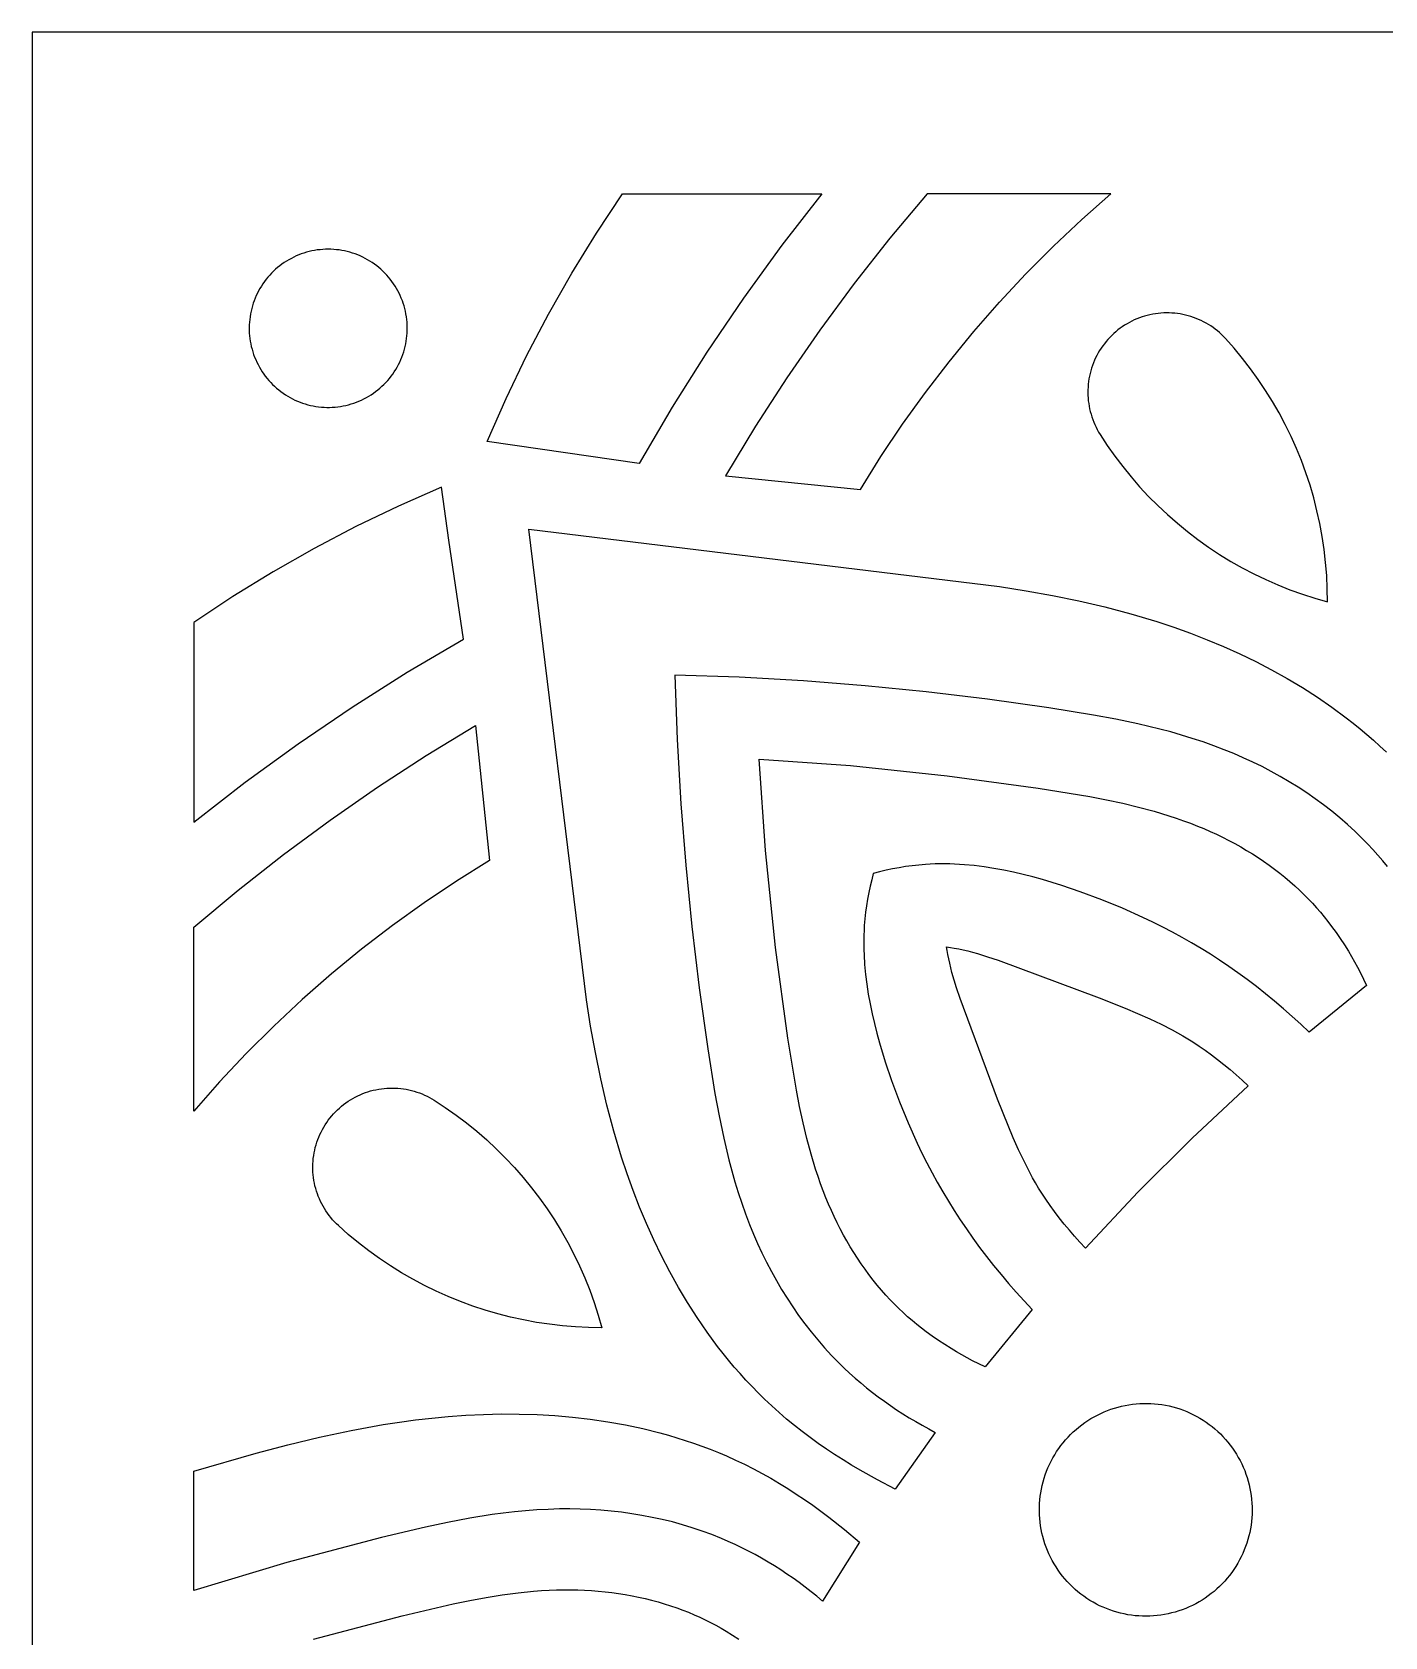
# Model space of a CAD drawing. Header units: millimetres. Extents: x -808 to 145, y 470 to 1424.
# Drawn here: x -808.3 to -575.3, y 1147.2 to 1423.6 of the extents above; entities that cross this region are included whole.
import ezdxf

# ---------------------------------------------------------------- set-up
doc = ezdxf.new("R2010")
doc.units = ezdxf.units.MM
doc.layers.add('Layer 05', color=12, linetype='Continuous', true_color=0xde0000)

msp = doc.modelspace()

# ---------------------------------------------------------------- linework, layer by layer
at = {"layer": 'Layer 05'}
for points in [[(-808.29, 470.09), (145.2, 470.09), (145.2, 1423.58), (-808.29, 1423.58)], [(-757.29, 1386.19), (-757.76, 1386.18), (-758.23, 1386.15), (-758.7, 1386.11), (-759.17, 1386.06), (-759.64, 1385.98), (-760.1, 1385.89), (-760.56, 1385.79), (-761.02, 1385.67), (-761.47, 1385.53), (-761.92, 1385.38), (-762.36, 1385.21), (-762.79, 1385.02), (-763.22, 1384.82), (-763.64, 1384.61), (-764.06, 1384.38), (-764.46, 1384.14), (-764.86, 1383.88), (-765.25, 1383.62), (-765.63, 1383.33), (-766, 1383.04), (-766.35, 1382.73), (-766.7, 1382.41), (-767.04, 1382.07), (-767.36, 1381.73), (-767.67, 1381.37), (-767.97, 1381.01), (-768.26, 1380.63), (-768.53, 1380.25), (-768.79, 1379.85), (-769.04, 1379.45), (-769.27, 1379.04), (-769.49, 1378.62), (-769.69, 1378.19), (-769.88, 1377.76), (-770.05, 1377.32), (-770.2, 1376.87), (-770.35, 1376.42), (-770.47, 1375.96), (-770.58, 1375.5), (-770.67, 1375.04), (-770.75, 1374.57), (-770.81, 1374.11), (-770.86, 1373.63), (-770.89, 1373.16), (-770.9, 1372.69), (-770.9, 1372.22), (-770.88, 1371.75), (-770.84, 1371.27), (-770.79, 1370.81), (-770.72, 1370.34), (-770.63, 1369.87), (-770.53, 1369.41), (-770.41, 1368.95), (-770.28, 1368.5), (-770.13, 1368.05), (-769.96, 1367.61), (-769.78, 1367.17), (-769.59, 1366.74), (-769.38, 1366.32), (-769.15, 1365.9), (-768.92, 1365.49), (-768.66, 1365.09), (-768.4, 1364.7), (-768.12, 1364.32), (-767.82, 1363.95), (-767.52, 1363.59), (-767.2, 1363.24), (-766.87, 1362.9), (-766.53, 1362.58), (-766.18, 1362.26), (-765.81, 1361.96), (-765.44, 1361.67), (-765.06, 1361.39), (-764.66, 1361.13), (-764.26, 1360.88), (-763.85, 1360.65), (-763.43, 1360.43), (-763.01, 1360.22), (-762.58, 1360.03), (-762.14, 1359.85), (-761.69, 1359.69), (-761.24, 1359.55), (-760.79, 1359.42), (-760.33, 1359.3), (-759.87, 1359.2), (-759.4, 1359.12), (-758.94, 1359.06), (-758.47, 1359.01), (-757.99, 1358.98), (-757.52, 1358.96), (-757.05, 1358.96), (-756.58, 1358.98), (-756.11, 1359.01), (-755.64, 1359.06), (-755.17, 1359.12), (-754.7, 1359.2), (-754.24, 1359.3), (-753.78, 1359.42), (-753.33, 1359.55), (-752.88, 1359.69), (-752.43, 1359.85), (-751.99, 1360.03), (-751.56, 1360.22), (-751.14, 1360.43), (-750.72, 1360.65), (-750.31, 1360.88), (-749.91, 1361.13), (-749.51, 1361.39), (-749.13, 1361.67), (-748.76, 1361.96), (-748.39, 1362.26), (-748.04, 1362.58), (-747.7, 1362.9), (-747.37, 1363.24), (-747.05, 1363.59), (-746.75, 1363.95), (-746.45, 1364.32), (-746.17, 1364.7), (-745.91, 1365.09), (-745.66, 1365.49), (-745.42, 1365.9), (-745.19, 1366.32), (-744.98, 1366.74), (-744.79, 1367.17), (-744.61, 1367.61), (-744.44, 1368.05), (-744.29, 1368.5), (-744.16, 1368.95), (-744.04, 1369.41), (-743.94, 1369.87), (-743.86, 1370.34), (-743.79, 1370.81), (-743.73, 1371.27), (-743.7, 1371.75), (-743.68, 1372.22), (-743.67, 1372.69), (-743.68, 1373.16), (-743.71, 1373.63), (-743.76, 1374.11), (-743.82, 1374.57), (-743.9, 1375.04), (-743.99, 1375.5), (-744.1, 1375.96), (-744.22, 1376.42), (-744.37, 1376.87), (-744.52, 1377.32), (-744.7, 1377.76), (-744.88, 1378.19), (-745.09, 1378.62), (-745.3, 1379.04), (-745.53, 1379.45), (-745.78, 1379.85), (-746.04, 1380.25), (-746.31, 1380.63), (-746.6, 1381.01), (-746.9, 1381.37), (-747.21, 1381.73), (-747.53, 1382.07), (-747.87, 1382.41), (-748.22, 1382.73), (-748.57, 1383.04), (-748.94, 1383.33), (-749.32, 1383.62), (-749.71, 1383.88), (-750.11, 1384.14), (-750.51, 1384.38), (-750.93, 1384.61), (-751.35, 1384.82), (-751.78, 1385.02), (-752.21, 1385.21), (-752.65, 1385.38), (-753.1, 1385.53), (-753.55, 1385.67), (-754.01, 1385.79), (-754.47, 1385.89), (-754.93, 1385.98), (-755.4, 1386.06), (-755.87, 1386.11), (-756.34, 1386.15), (-756.81, 1386.18)], [(-620.65, 1186.97), (-620.03, 1187.1), (-619.4, 1187.21), (-618.77, 1187.3), (-618.14, 1187.37), (-617.5, 1187.42), (-616.87, 1187.44), (-616.23, 1187.44), (-615.6, 1187.42), (-614.96, 1187.38), (-614.33, 1187.32), (-613.7, 1187.23), (-613.07, 1187.12), (-612.45, 1187), (-611.83, 1186.84), (-611.22, 1186.67), (-610.61, 1186.48), (-610.01, 1186.26), (-609.42, 1186.03), (-608.84, 1185.77), (-608.27, 1185.5), (-607.7, 1185.2), (-607.15, 1184.89), (-606.61, 1184.55), (-606.08, 1184.2), (-605.56, 1183.83), (-605.06, 1183.44), (-604.57, 1183.04), (-604.09, 1182.62), (-603.63, 1182.18), (-603.19, 1181.72), (-602.76, 1181.25), (-602.34, 1180.77), (-601.95, 1180.27), (-601.57, 1179.76), (-601.21, 1179.24), (-600.87, 1178.7), (-600.55, 1178.15), (-600.24, 1177.59), (-599.96, 1177.02), (-599.69, 1176.44), (-599.45, 1175.86), (-599.23, 1175.26), (-599.02, 1174.66), (-598.84, 1174.05), (-598.68, 1173.43), (-598.54, 1172.81), (-598.43, 1172.19), (-598.33, 1171.56), (-598.26, 1170.93), (-598.2, 1170.29), (-598.17, 1169.66), (-598.17, 1169.02), (-598.18, 1168.39), (-598.22, 1167.75), (-598.28, 1167.12), (-598.36, 1166.49), (-598.46, 1165.86), (-598.58, 1165.24), (-598.73, 1164.62), (-598.9, 1164), (-599.09, 1163.39), (-599.29, 1162.79), (-599.52, 1162.2), (-599.77, 1161.62), (-600.05, 1161.04), (-600.34, 1160.48), (-600.65, 1159.92), (-600.97, 1159.38), (-601.32, 1158.84), (-601.69, 1158.32), (-602.07, 1157.82), (-602.47, 1157.32), (-602.89, 1156.84), (-603.33, 1156.38), (-603.78, 1155.93), (-604.24, 1155.49), (-604.72, 1155.08), (-605.22, 1154.68), (-605.72, 1154.3), (-606.25, 1153.93), (-606.78, 1153.58), (-607.32, 1153.26), (-607.88, 1152.95), (-608.45, 1152.66), (-609.02, 1152.39), (-609.61, 1152.14), (-610.2, 1151.91), (-610.8, 1151.7), (-611.41, 1151.52), (-612.03, 1151.35), (-612.64, 1151.21), (-613.27, 1151.08), (-613.9, 1150.98), (-614.53, 1150.9), (-615.16, 1150.85), (-615.8, 1150.81), (-616.43, 1150.8), (-617.07, 1150.81), (-617.7, 1150.84), (-618.34, 1150.89), (-618.97, 1150.97), (-619.6, 1151.06), (-620.22, 1151.18), (-620.84, 1151.32), (-621.46, 1151.48), (-622.07, 1151.67), (-622.67, 1151.87), (-623.26, 1152.1), (-623.85, 1152.34), (-624.43, 1152.61), (-625, 1152.89), (-625.56, 1153.2), (-626.1, 1153.52), (-626.64, 1153.87), (-627.16, 1154.23), (-627.67, 1154.61), (-628.17, 1155), (-628.65, 1155.42), (-629.12, 1155.85), (-629.57, 1156.29), (-630.01, 1156.76), (-630.43, 1157.23), (-630.84, 1157.72), (-631.22, 1158.23), (-631.59, 1158.75), (-631.94, 1159.28), (-632.28, 1159.82), (-632.59, 1160.37), (-632.88, 1160.94), (-633.16, 1161.51), (-633.41, 1162.09), (-633.65, 1162.68), (-633.86, 1163.28), (-634.05, 1163.89), (-634.22, 1164.5), (-634.37, 1165.12), (-634.5, 1165.74), (-634.61, 1166.37), (-634.69, 1167), (-634.75, 1167.63), (-634.79, 1168.27), (-634.81, 1168.91), (-634.81, 1169.54), (-634.78, 1170.18), (-634.74, 1170.81), (-634.67, 1171.44), (-634.58, 1172.07), (-634.46, 1172.7), (-634.33, 1173.32), (-634.17, 1173.94), (-633.99, 1174.55), (-633.79, 1175.15), (-633.57, 1175.75), (-633.33, 1176.34), (-633.07, 1176.92), (-632.79, 1177.49), (-632.49, 1178.05), (-632.17, 1178.6), (-631.84, 1179.14), (-631.48, 1179.66), (-631.1, 1180.18), (-630.71, 1180.68), (-630.3, 1181.17), (-629.88, 1181.64), (-629.43, 1182.09), (-628.97, 1182.54), (-628.5, 1182.96), (-628.01, 1183.37), (-627.51, 1183.76), (-627, 1184.13), (-626.47, 1184.49), (-625.93, 1184.83), (-625.38, 1185.15), (-624.82, 1185.44), (-624.25, 1185.72), (-623.67, 1185.98), (-623.08, 1186.22), (-622.48, 1186.44), (-621.88, 1186.64), (-621.26, 1186.81)]]:
    msp.add_lwpolyline(points, close=True, dxfattribs=at)
for points in [[(-729.91, 1353.05), (-726.65, 1360.48), (-723.14, 1367.81), (-719.37, 1375), (-715.36, 1382.06), (-711.11, 1388.98), (-706.62, 1395.75)], [(-706.62, 1395.75), (-672.25, 1395.75)], [(-672.25, 1395.75), (-679.15, 1386.87), (-685.75, 1377.78), (-692.06, 1368.47), (-698.06, 1358.97), (-703.74, 1349.27)], [(-654.15, 1395.75), (-660.54, 1388.1), (-666.7, 1380.27), (-672.61, 1372.25), (-678.29, 1364.06), (-683.71, 1355.71), (-688.88, 1347.19)], [(-665.64, 1344.79), (-662.09, 1350.48), (-658.36, 1356.05), (-654.45, 1361.5), (-650.37, 1366.82), (-646.12, 1372.01), (-641.7, 1377.05), (-637.13, 1381.95), (-632.4, 1386.71), (-627.52, 1391.31), (-622.49, 1395.75)], [(-622.49, 1395.75), (-654.15, 1395.75)], [(-602.77, 1370.82), (-603.09, 1371.16), (-603.43, 1371.49), (-603.78, 1371.82), (-604.15, 1372.12), (-604.52, 1372.42), (-604.9, 1372.7), (-605.29, 1372.97), (-605.69, 1373.22), (-606.1, 1373.47), (-606.52, 1373.69), (-606.95, 1373.9), (-607.38, 1374.1), (-607.82, 1374.28), (-608.26, 1374.45), (-608.71, 1374.6), (-609.17, 1374.73), (-609.63, 1374.85), (-610.09, 1374.96), (-610.56, 1375.04), (-611.03, 1375.11), (-611.5, 1375.17), (-611.98, 1375.2), (-612.45, 1375.22), (-612.93, 1375.23), (-613.4, 1375.22), (-613.88, 1375.19), (-614.35, 1375.14), (-614.82, 1375.08), (-615.29, 1375), (-615.76, 1374.91), (-616.22, 1374.8), (-616.68, 1374.67), (-617.13, 1374.53), (-617.58, 1374.37), (-618.02, 1374.2), (-618.46, 1374.01), (-618.89, 1373.8), (-619.31, 1373.58), (-619.72, 1373.35), (-620.13, 1373.1), (-620.53, 1372.84), (-620.91, 1372.57), (-621.29, 1372.28), (-621.66, 1371.98), (-622.01, 1371.66), (-622.36, 1371.33), (-622.69, 1371), (-623.02, 1370.65), (-623.33, 1370.29), (-623.62, 1369.91), (-623.91, 1369.53), (-624.18, 1369.14), (-624.43, 1368.74), (-624.67, 1368.33), (-624.9, 1367.91), (-625.12, 1367.49), (-625.31, 1367.06), (-625.5, 1366.62), (-625.66, 1366.17), (-625.82, 1365.72), (-625.95, 1365.27), (-626.07, 1364.81), (-626.18, 1364.35), (-626.27, 1363.88), (-626.34, 1363.41), (-626.39, 1362.94), (-626.43, 1362.46), (-626.45, 1361.99), (-626.46, 1361.51), (-626.45, 1361.04), (-626.42, 1360.56), (-626.38, 1360.09), (-626.32, 1359.62), (-626.24, 1359.15), (-626.15, 1358.68), (-626.04, 1358.22), (-625.91, 1357.76), (-625.77, 1357.31), (-625.62, 1356.86), (-625.44, 1356.42), (-625.26, 1355.98), (-625.05, 1355.55), (-624.84, 1355.13), (-624.61, 1354.71), (-624.36, 1354.31)], [(-585.19, 1325.46), (-585.22, 1327.73), (-585.33, 1329.99), (-585.51, 1332.24), (-585.77, 1334.49), (-586.11, 1336.73), (-586.52, 1338.95), (-587, 1341.16), (-587.57, 1343.36), (-588.2, 1345.53), (-588.91, 1347.68), (-589.69, 1349.8), (-590.55, 1351.9), (-591.47, 1353.96), (-592.46, 1356), (-593.53, 1358), (-594.66, 1359.96), (-595.85, 1361.88), (-597.11, 1363.76), (-598.43, 1365.59), (-599.82, 1367.38), (-601.26, 1369.13), (-602.77, 1370.82)], [(-624.36, 1354.31), (-623.12, 1352.41), (-621.82, 1350.56), (-620.45, 1348.76), (-619.03, 1347), (-617.54, 1345.29), (-616, 1343.63), (-614.41, 1342.03), (-612.75, 1340.48), (-611.05, 1338.99), (-609.3, 1337.56), (-607.5, 1336.18), (-605.66, 1334.87), (-603.77, 1333.62), (-601.84, 1332.44), (-599.87, 1331.33), (-597.87, 1330.28), (-595.83, 1329.3), (-593.75, 1328.39), (-591.65, 1327.55), (-589.52, 1326.78), (-587.37, 1326.09), (-585.19, 1325.46)], [(-720.79, 1351.78), (-729.91, 1353.05)], [(-703.74, 1349.27), (-720.79, 1351.78)], [(-688.88, 1347.19), (-665.64, 1344.79)], [(-737.76, 1345.2), (-745.2, 1341.94), (-752.52, 1338.43), (-759.71, 1334.66), (-766.78, 1330.65), (-773.69, 1326.39), (-780.46, 1321.9)], [(-736.49, 1336.08), (-737.76, 1345.2)], [(-659.66, 1172.7), (-662.7, 1174.26), (-665.69, 1175.93), (-667.17, 1176.8), (-668.63, 1177.7), (-670.08, 1178.62), (-671.5, 1179.58), (-672.91, 1180.56), (-674.3, 1181.57), (-675.67, 1182.6), (-677.01, 1183.66), (-678.34, 1184.75), (-679.64, 1185.87), (-680.91, 1187.02), (-682.16, 1188.19), (-683.24, 1189.25), (-684.3, 1190.34), (-685.34, 1191.44), (-686.36, 1192.57), (-687.36, 1193.71), (-688.34, 1194.88), (-689.29, 1196.06), (-690.23, 1197.26), (-692.04, 1199.71), (-693.76, 1202.22), (-695.41, 1204.8), (-696.98, 1207.42), (-698.47, 1210.1), (-699.88, 1212.83), (-701.22, 1215.59), (-702.48, 1218.4), (-703.66, 1221.23), (-704.77, 1224.09), (-705.81, 1226.97), (-706.78, 1229.87), (-708.11, 1234.32), (-709.3, 1238.8), (-710.35, 1243.31), (-711.27, 1247.84), (-712.09, 1252.38), (-712.81, 1256.95), (-722.71, 1337.99)], [(-722.71, 1337.99), (-641.66, 1328.09), (-637.1, 1327.38), (-632.55, 1326.56), (-628.02, 1325.64), (-623.52, 1324.59), (-619.04, 1323.4), (-614.58, 1322.06), (-611.68, 1321.1), (-608.8, 1320.06), (-605.94, 1318.95), (-603.11, 1317.76), (-600.31, 1316.5), (-597.54, 1315.17), (-594.82, 1313.76), (-592.14, 1312.27), (-589.51, 1310.7), (-586.93, 1309.05), (-584.42, 1307.32), (-581.97, 1305.51), (-580.77, 1304.58), (-579.59, 1303.62), (-578.42, 1302.65), (-577.28, 1301.65), (-576.16, 1300.63), (-575.05, 1299.59)], [(-733.99, 1319.03), (-736.49, 1336.08)], [(-780.46, 1321.9), (-780.46, 1287.54)], [(-780.46, 1287.54), (-771.58, 1294.44), (-762.49, 1301.04), (-753.19, 1307.34), (-743.68, 1313.34), (-733.99, 1319.03)], [(-574.85, 1279.87), (-575.67, 1280.86), (-576.51, 1281.84), (-577.37, 1282.8), (-578.25, 1283.74), (-579.14, 1284.66), (-580.42, 1285.9), (-581.73, 1287.11), (-583.08, 1288.28), (-584.45, 1289.41), (-585.86, 1290.5), (-587.3, 1291.56), (-588.77, 1292.57), (-590.26, 1293.55), (-591.78, 1294.49), (-593.32, 1295.4), (-594.89, 1296.26), (-596.47, 1297.09), (-598.07, 1297.88), (-599.69, 1298.63), (-601.32, 1299.34), (-602.97, 1300.01), (-604.79, 1300.7), (-606.62, 1301.35), (-608.47, 1301.96), (-610.32, 1302.53), (-612.19, 1303.06), (-614.07, 1303.56), (-617.85, 1304.46), (-621.66, 1305.26), (-625.49, 1305.97), (-633.19, 1307.2), (-643.73, 1308.68), (-654.28, 1309.95), (-664.83, 1311.01), (-675.41, 1311.84), (-686.49, 1312.47), (-697.58, 1312.86)], [(-697.58, 1312.86), (-697.19, 1301.77), (-696.55, 1290.7), (-695.72, 1280.12), (-694.67, 1269.56), (-693.4, 1259.02), (-691.92, 1248.48), (-690.68, 1240.78), (-689.97, 1236.95), (-689.17, 1233.14), (-688.27, 1229.36), (-687.77, 1227.48), (-687.24, 1225.61), (-686.67, 1223.75), (-686.06, 1221.91), (-685.41, 1220.08), (-684.72, 1218.26), (-684.05, 1216.61), (-683.34, 1214.98), (-682.59, 1213.36), (-681.8, 1211.76), (-680.97, 1210.17), (-680.11, 1208.61), (-679.21, 1207.07), (-678.27, 1205.55), (-677.29, 1204.06), (-676.27, 1202.59), (-675.21, 1201.15), (-674.12, 1199.74), (-672.99, 1198.36), (-671.82, 1197.02), (-670.61, 1195.71), (-669.37, 1194.43), (-668.45, 1193.53), (-667.51, 1192.65), (-666.55, 1191.8), (-665.58, 1190.96), (-664.58, 1190.14), (-663.57, 1189.34), (-662.55, 1188.56), (-661.51, 1187.8), (-660.46, 1187.06), (-659.39, 1186.34), (-658.31, 1185.64), (-657.21, 1184.97), (-656.11, 1184.31), (-654.99, 1183.67), (-653.86, 1183.05), (-652.73, 1182.45)], [(-780.46, 1269.44), (-772.81, 1275.83), (-764.98, 1281.98), (-756.97, 1287.9), (-748.78, 1293.57), (-740.42, 1299), (-731.91, 1304.17)], [(-731.91, 1304.17), (-729.5, 1280.93)], [(-644.13, 1193.73), (-645.23, 1194.26), (-646.32, 1194.8), (-647.26, 1195.3), (-648.19, 1195.81), (-649.11, 1196.34), (-650.02, 1196.88), (-651.12, 1197.56), (-652.2, 1198.27), (-653.26, 1199.01), (-654.3, 1199.77), (-655.12, 1200.39), (-655.93, 1201.04), (-656.72, 1201.69), (-657.5, 1202.37), (-658.28, 1203.07), (-659.04, 1203.79), (-659.78, 1204.52), (-660.51, 1205.27), (-661.28, 1206.1), (-662.02, 1206.95), (-662.75, 1207.81), (-663.46, 1208.69), (-664.16, 1209.61), (-664.84, 1210.53), (-665.5, 1211.48), (-666.14, 1212.43), (-666.78, 1213.42), (-667.39, 1214.41), (-667.98, 1215.42), (-668.55, 1216.44), (-669.1, 1217.49), (-669.64, 1218.54), (-670.15, 1219.6), (-670.64, 1220.68), (-671.12, 1221.76), (-671.58, 1222.86), (-672.05, 1224.05), (-672.49, 1225.25), (-672.93, 1226.52), (-673.35, 1227.79), (-674.13, 1230.35), (-674.85, 1233.04), (-675.5, 1235.74), (-676.1, 1238.56), (-676.65, 1241.39), (-678.12, 1250.31), (-680.24, 1265.95), (-681.97, 1282.64), (-683.08, 1298.37)], [(-683.08, 1298.37), (-667.36, 1297.26), (-650.67, 1295.53), (-635.02, 1293.41), (-626.11, 1291.94), (-623.27, 1291.39), (-620.45, 1290.78), (-617.75, 1290.13), (-615.07, 1289.41), (-612.5, 1288.64), (-611.23, 1288.22), (-609.97, 1287.78), (-608.76, 1287.33), (-607.57, 1286.86), (-606.48, 1286.41), (-605.39, 1285.93), (-604.32, 1285.44), (-603.25, 1284.92), (-602.2, 1284.39), (-601.16, 1283.83), (-600.13, 1283.26), (-599.13, 1282.67), (-598.13, 1282.06), (-597.14, 1281.43), (-596.19, 1280.79), (-595.25, 1280.13), (-594.32, 1279.45), (-593.41, 1278.75), (-592.53, 1278.04), (-591.66, 1277.31), (-590.82, 1276.57), (-589.99, 1275.8), (-589.24, 1275.07), (-588.5, 1274.33), (-587.78, 1273.57), (-587.08, 1272.79), (-586.41, 1272.01), (-585.75, 1271.22), (-585.11, 1270.41), (-584.48, 1269.59), (-583.72, 1268.55), (-582.99, 1267.48), (-582.28, 1266.41), (-581.59, 1265.31), (-581.05, 1264.4), (-580.52, 1263.48), (-580.01, 1262.55), (-579.52, 1261.61), (-578.97, 1260.52), (-578.45, 1259.42)], [(-729.5, 1280.93), (-735.19, 1277.38), (-740.76, 1273.65), (-746.21, 1269.74), (-751.53, 1265.66), (-756.72, 1261.4), (-761.77, 1256.99), (-766.67, 1252.41), (-771.42, 1247.68), (-776.02, 1242.8), (-780.46, 1237.78)], [(-588.35, 1251.34), (-589.8, 1252.72), (-591.28, 1254.08), (-592.79, 1255.41), (-594.32, 1256.71), (-595.87, 1257.98), (-597.44, 1259.21), (-599.03, 1260.41), (-600.63, 1261.58), (-602.19, 1262.68), (-603.77, 1263.74), (-605.36, 1264.77), (-606.96, 1265.77), (-608.59, 1266.74), (-610.22, 1267.68), (-611.88, 1268.59), (-613.55, 1269.47), (-615.25, 1270.32), (-616.97, 1271.14), (-620.47, 1272.71), (-624.06, 1274.18), (-627.76, 1275.55), (-630.97, 1276.64), (-634.25, 1277.64), (-635.91, 1278.09), (-637.58, 1278.52), (-639.26, 1278.91), (-640.94, 1279.26), (-642.63, 1279.56), (-644.32, 1279.82), (-646.02, 1280.04), (-647.71, 1280.2), (-649.4, 1280.3), (-650.24, 1280.33), (-651.09, 1280.34), (-651.93, 1280.34), (-652.77, 1280.33), (-653.6, 1280.3), (-654.44, 1280.25), (-655.58, 1280.15), (-656.72, 1280.02), (-657.86, 1279.87), (-658.98, 1279.68), (-660.1, 1279.47), (-661.22, 1279.24), (-662.32, 1278.98), (-663.41, 1278.7)], [(-663.41, 1278.7), (-663.69, 1277.61), (-663.95, 1276.5), (-664.18, 1275.39), (-664.39, 1274.27), (-664.58, 1273.14), (-664.73, 1272.01), (-664.86, 1270.87), (-664.96, 1269.73), (-665.01, 1268.89), (-665.04, 1268.05), (-665.06, 1267.21), (-665.06, 1266.37), (-665.04, 1265.53), (-665.01, 1264.69), (-664.91, 1263), (-664.75, 1261.3), (-664.54, 1259.61), (-664.28, 1257.92), (-663.97, 1256.23), (-663.62, 1254.54), (-663.23, 1252.87), (-662.81, 1251.2), (-662.35, 1249.54), (-661.35, 1246.26), (-660.27, 1243.05), (-658.89, 1239.35), (-657.42, 1235.75), (-655.86, 1232.25), (-655.03, 1230.54), (-654.18, 1228.84), (-653.3, 1227.17), (-652.39, 1225.51), (-651.45, 1223.87), (-650.48, 1222.25), (-649.49, 1220.65), (-648.45, 1219.06), (-647.39, 1217.48), (-646.29, 1215.91), (-645.13, 1214.31), (-643.92, 1212.73), (-642.69, 1211.16), (-641.42, 1209.61), (-640.12, 1208.08), (-638.79, 1206.57), (-637.44, 1205.09), (-636.05, 1203.64)], [(-780.46, 1237.78), (-780.46, 1269.44)], [(-626.86, 1214.16), (-627.83, 1215.2), (-628.75, 1216.22), (-629.65, 1217.27), (-630.53, 1218.33), (-631.39, 1219.4), (-632.19, 1220.46), (-632.97, 1221.54), (-633.7, 1222.59), (-634.4, 1223.65), (-634.94, 1224.53), (-635.46, 1225.41), (-635.97, 1226.3), (-636.46, 1227.21), (-637.45, 1229.13), (-638.39, 1231.09), (-639.32, 1233.19), (-640.21, 1235.3), (-642, 1239.83), (-648.46, 1257.18), (-649.07, 1259), (-649.48, 1260.32), (-649.86, 1261.64), (-650.07, 1262.44), (-650.26, 1263.24), (-650.43, 1264), (-650.58, 1264.75), (-650.69, 1265.41), (-650.78, 1266.07)], [(-650.78, 1266.07), (-650.12, 1265.97), (-649.47, 1265.86), (-648.71, 1265.72), (-647.96, 1265.55), (-647.15, 1265.36), (-646.35, 1265.15), (-645.46, 1264.89), (-643.72, 1264.36), (-641.89, 1263.74), (-624.54, 1257.28), (-620.02, 1255.5), (-617.9, 1254.61), (-615.8, 1253.67), (-613.85, 1252.74), (-611.92, 1251.75), (-611.02, 1251.26), (-610.12, 1250.75), (-609.24, 1250.22), (-608.37, 1249.68), (-607.3, 1248.98), (-606.25, 1248.26), (-605.17, 1247.48), (-604.12, 1246.68), (-603.04, 1245.82), (-601.98, 1244.94), (-600.94, 1244.04), (-599.91, 1243.11), (-598.87, 1242.15)], [(-578.45, 1259.42), (-588.35, 1251.34)], [(-755.53, 1218.05), (-755.87, 1218.38), (-756.21, 1218.72), (-756.53, 1219.07), (-756.84, 1219.43), (-757.13, 1219.81), (-757.41, 1220.19), (-757.68, 1220.58), (-757.94, 1220.98), (-758.18, 1221.39), (-758.41, 1221.81), (-758.62, 1222.23), (-758.81, 1222.67), (-759, 1223.11), (-759.16, 1223.55), (-759.31, 1224), (-759.45, 1224.46), (-759.57, 1224.92), (-759.67, 1225.38), (-759.76, 1225.85), (-759.83, 1226.32), (-759.88, 1226.79), (-759.92, 1227.27), (-759.94, 1227.74), (-759.94, 1228.22), (-759.93, 1228.69), (-759.9, 1229.17), (-759.86, 1229.64), (-759.79, 1230.11), (-759.72, 1230.58), (-759.62, 1231.04), (-759.51, 1231.51), (-759.38, 1231.97), (-759.24, 1232.42), (-759.08, 1232.87), (-758.91, 1233.31), (-758.72, 1233.75), (-758.52, 1234.17), (-758.3, 1234.6), (-758.06, 1235.01), (-757.82, 1235.42), (-757.55, 1235.81), (-757.28, 1236.2), (-756.99, 1236.58), (-756.69, 1236.95), (-756.37, 1237.3), (-756.05, 1237.65), (-755.71, 1237.98), (-755.36, 1238.3), (-755, 1238.61), (-754.63, 1238.91), (-754.25, 1239.19), (-753.85, 1239.46), (-753.45, 1239.72), (-753.04, 1239.96), (-752.63, 1240.19), (-752.2, 1240.4), (-751.77, 1240.6), (-751.33, 1240.78), (-750.89, 1240.95), (-750.44, 1241.1), (-749.98, 1241.24), (-749.52, 1241.36), (-749.06, 1241.46), (-748.59, 1241.55), (-748.12, 1241.62), (-747.65, 1241.68), (-747.18, 1241.72), (-746.7, 1241.74), (-746.23, 1241.75), (-745.75, 1241.74), (-745.28, 1241.71), (-744.8, 1241.67), (-744.33, 1241.61), (-743.86, 1241.53), (-743.4, 1241.44), (-742.93, 1241.33), (-742.47, 1241.2), (-742.02, 1241.06), (-741.57, 1240.9), (-741.13, 1240.73), (-740.69, 1240.54), (-740.26, 1240.34), (-739.84, 1240.12), (-739.42, 1239.89), (-739.02, 1239.65)], [(-598.87, 1242.15), (-608.51, 1233.13), (-617.84, 1223.79), (-626.86, 1214.16)], [(-739.02, 1239.65), (-737.12, 1238.41), (-735.27, 1237.1), (-733.47, 1235.74), (-731.71, 1234.31), (-730, 1232.83), (-728.35, 1231.29), (-726.74, 1229.69), (-725.19, 1228.04), (-723.7, 1226.34), (-722.27, 1224.59), (-720.9, 1222.79), (-719.58, 1220.94), (-718.34, 1219.06), (-717.15, 1217.13), (-716.04, 1215.16), (-714.99, 1213.15), (-714.01, 1211.11), (-713.1, 1209.04), (-712.26, 1206.94), (-711.49, 1204.81), (-710.8, 1202.66), (-710.18, 1200.48)], [(-710.18, 1200.48), (-712.44, 1200.51), (-714.7, 1200.62), (-716.96, 1200.8), (-719.2, 1201.06), (-721.44, 1201.39), (-723.67, 1201.81), (-725.88, 1202.29), (-728.07, 1202.85), (-730.24, 1203.49), (-732.39, 1204.2), (-734.51, 1204.98), (-736.61, 1205.83), (-738.68, 1206.76), (-740.71, 1207.75), (-742.71, 1208.81), (-744.67, 1209.94), (-746.59, 1211.14), (-748.47, 1212.4), (-750.31, 1213.72), (-752.1, 1215.11), (-753.84, 1216.55), (-755.53, 1218.05)], [(-636.05, 1203.64), (-644.13, 1193.73)], [(-780.46, 1175.78), (-769.67, 1178.89), (-764.25, 1180.32), (-758.8, 1181.63), (-753.32, 1182.8), (-747.8, 1183.8), (-745.02, 1184.22), (-742.24, 1184.6), (-739.44, 1184.92), (-736.63, 1185.19), (-733.58, 1185.4), (-730.52, 1185.55), (-727.46, 1185.62), (-724.39, 1185.61), (-721.32, 1185.51), (-718.25, 1185.34), (-715.19, 1185.08), (-712.15, 1184.73), (-709.12, 1184.28), (-706.11, 1183.75), (-703.12, 1183.11), (-700.17, 1182.38), (-698.7, 1181.97), (-697.24, 1181.54), (-695.8, 1181.08), (-694.36, 1180.6), (-692.93, 1180.09), (-691.51, 1179.55), (-690.1, 1178.99), (-688.71, 1178.39), (-687.14, 1177.69), (-685.6, 1176.95), (-684.07, 1176.18), (-682.56, 1175.37), (-681.06, 1174.54), (-679.58, 1173.67), (-678.12, 1172.77), (-676.67, 1171.84), (-675.24, 1170.89), (-673.83, 1169.91), (-672.44, 1168.91), (-671.07, 1167.88), (-668.39, 1165.75), (-665.78, 1163.53)], [(-652.73, 1182.45), (-659.66, 1172.7)], [(-780.46, 1155.23), (-780.46, 1175.78)], [(-672.14, 1153.4), (-673.13, 1154.22), (-674.13, 1155.02), (-675.15, 1155.81), (-676.18, 1156.58), (-677.22, 1157.33), (-678.28, 1158.06), (-679.36, 1158.77), (-680.44, 1159.46), (-681.54, 1160.13), (-682.66, 1160.78), (-683.78, 1161.41), (-684.92, 1162.01), (-686.06, 1162.59), (-687.22, 1163.15), (-688.39, 1163.68), (-689.58, 1164.19), (-691.23, 1164.85), (-692.9, 1165.46), (-694.59, 1166.03), (-696.3, 1166.55), (-698.02, 1167.02), (-699.75, 1167.44), (-701.5, 1167.82), (-703.25, 1168.15), (-705.02, 1168.44), (-706.79, 1168.69), (-708.56, 1168.89), (-710.34, 1169.04), (-712.12, 1169.16), (-713.9, 1169.23), (-715.68, 1169.26), (-717.46, 1169.26), (-719.41, 1169.2), (-721.35, 1169.1), (-723.29, 1168.95), (-725.22, 1168.77), (-727.15, 1168.54), (-729.08, 1168.29), (-732.91, 1167.67), (-736.74, 1166.95), (-740.55, 1166.14), (-748.14, 1164.34), (-764.39, 1160.03), (-780.46, 1155.23)], [(-665.78, 1163.53), (-672.14, 1153.4)], [(-759.81, 1146.87), (-744.55, 1150.89), (-735.75, 1152.94), (-732.92, 1153.52), (-730.09, 1154.04), (-727.34, 1154.48), (-724.58, 1154.84), (-721.92, 1155.1), (-720.58, 1155.2), (-719.25, 1155.28), (-717.97, 1155.33), (-716.69, 1155.35), (-715.5, 1155.35), (-714.31, 1155.32), (-713.13, 1155.28), (-711.95, 1155.21), (-710.77, 1155.12), (-709.6, 1155), (-708.44, 1154.87), (-707.28, 1154.71), (-706.12, 1154.53), (-704.97, 1154.32), (-703.84, 1154.1), (-702.72, 1153.85), (-701.6, 1153.57), (-700.49, 1153.27), (-699.41, 1152.95), (-698.33, 1152.61), (-697.26, 1152.25), (-696.2, 1151.86), (-695.23, 1151.47), (-694.27, 1151.06), (-693.31, 1150.64), (-692.37, 1150.19), (-691.45, 1149.73), (-690.54, 1149.24), (-689.63, 1148.74), (-688.74, 1148.23), (-687.64, 1147.55), (-686.55, 1146.85)]]:
    msp.add_lwpolyline(points, dxfattribs=at)

doc.saveas('drawing.dxf')
